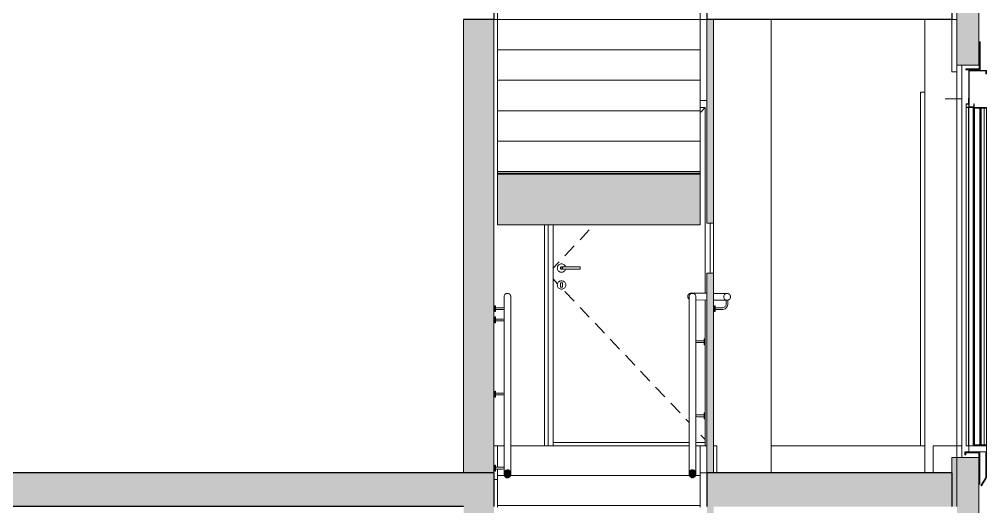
# Model space of a CAD drawing. Header units: metres. Extents: x -35.8 to 4.8, y -7.2 to 21.5.
# Drawn here: x -11.58 to -5.86, y 2.67 to 5.55 of the extents above; entities that cross this region are included whole.
import ezdxf

# ---------------------------------------------------------------- set-up
doc = ezdxf.new("R2010")
doc.units = ezdxf.units.M
doc.header["$MEASUREMENT"] = 0
doc.linetypes.add('STRICHLINIE', pattern=[0.75, 0.5, -0.25])
for name, color, linetype in [('A_Schnitt A Lift RB_1_120 Wand Innen tragend', 7, 'Continuous'), ('A_Schnitt A Lift RB_1_210 Decke', 7, 'Continuous'), ('A_Schnitt A Lift RB_1_270 Deckendurchbruchsymbol', 7, 'Continuous'), ('A_Schnitt A Lift RB_1_410 Treppe', 7, 'Continuous'), ('A_Schnitt A Lift RB_1_430 Aufzug', 7, 'Continuous'), ('A_Schnitt A Lift RB_1_450 Absturzsicherung', 7, 'Continuous')]:
    doc.layers.add(name, color=color, linetype=linetype)

msp = doc.modelspace()

# ---------------------------------------------------------------- hatches: boundary and pattern name
at = {"layer": 'A_Schnitt A Lift RB_1_120 Wand Innen tragend', "linetype": 'Continuous', "lineweight": 0, "true_color": 0x000000}
for points in [[(-8.775, 2.87), (-8.775, 5.55), (-8.955, 5.55), (-8.955, 2.87)], [(-8.775, -0.31), (-8.775, 2.67), (-8.955, 2.67), (-8.955, -0.31)]]:
    msp.add_hatch(color=18, dxfattribs=at).paths.add_polyline_path(points)
at = {"layer": 'A_Schnitt A Lift RB_1_210 Decke', "linetype": 'Continuous', "lineweight": 0, "true_color": 0x000000}
for points in [[(-11.7, 2.67), (-8.775, 2.67), (-8.775, 2.87), (-11.7, 2.87)], [(-7.515, 2.87), (-7.515, 2.67), (-6.065, 2.67), (-6.065, 2.87)]]:
    msp.add_hatch(color=18, dxfattribs=at).paths.add_polyline_path(points)
at = {"layer": 'A_Schnitt A Lift RB_1_410 Treppe', "linetype": 'Continuous', "lineweight": 0, "true_color": 0x000000}
for points in [[(-8.755, 4.635), (-8.755, 4.3361), (-7.555, 4.3361), (-7.555, 4.635)], [(-8.715, 2.8638), (-8.7149, 2.8625), (-8.7147, 2.8597), (-8.7144, 2.8584), (-8.7138, 2.8557), (-8.7133, 2.8544), (-8.7123, 2.8519), (-8.7116, 2.8508), (-8.7103, 2.8485), (-8.7095, 2.8475), (-8.7078, 2.8455), (-8.7069, 2.8447), (-8.705, 2.8431), (-8.7039, 2.8426), (-8.7018, 2.8414), (-8.7007, 2.841), (-8.6984, 2.8403), (-8.6973, 2.8402), (-8.695, 2.84), (-8.6938, 2.8401), (-8.6915, 2.8403), (-8.6904, 2.8407), (-8.6881, 2.8414), (-8.6871, 2.842), (-8.685, 2.8432), (-8.684, 2.844), (-8.6821, 2.8456), (-8.6813, 2.8465), (-8.6797, 2.8485), (-8.679, 2.8496), (-8.6777, 2.8519), (-8.6772, 2.8532), (-8.6762, 2.8557), (-8.6759, 2.857), (-8.6753, 2.8597), (-8.6752, 2.8611), (-8.675, 2.8639), (-8.6751, 2.8652), (-8.6753, 2.868), (-8.6756, 2.8694), (-8.6762, 2.8721), (-8.6767, 2.8733), (-8.6777, 2.8758), (-8.6783, 2.8769), (-8.6797, 2.8792), (-8.6805, 2.8802), (-8.6821, 2.8822), (-8.6831, 2.883), (-8.685, 2.8846), (-8.686, 2.8851), (-8.6882, 2.8863), (-8.6893, 2.8867), (-8.6915, 2.8874), (-8.6927, 2.8875), (-8.695, 2.8878), (-8.6961, 2.8876), (-8.6985, 2.8874), (-8.6996, 2.887), (-8.7018, 2.8863), (-8.7029, 2.8857), (-8.705, 2.8845), (-8.7059, 2.8838), (-8.7079, 2.8821), (-8.7087, 2.8812), (-8.7103, 2.8792), (-8.711, 2.8781), (-8.7123, 2.8758), (-8.7128, 2.8745), (-8.7138, 2.872), (-8.7141, 2.8707), (-8.7147, 2.868), (-8.7148, 2.8666)], [(-7.62, 2.8639), (-7.6197, 2.8597), (-7.6188, 2.8557), (-7.6173, 2.8519), (-7.6153, 2.8485), (-7.6129, 2.8455), (-7.61, 2.8432), (-7.6068, 2.8414), (-7.6035, 2.8403), (-7.6, 2.84), (-7.5965, 2.8403), (-7.5932, 2.8414), (-7.59, 2.8432), (-7.5871, 2.8455), (-7.5847, 2.8485), (-7.5827, 2.8519), (-7.5812, 2.8557), (-7.5803, 2.8597), (-7.58, 2.8639), (-7.5803, 2.868), (-7.5812, 2.872), (-7.5827, 2.8758), (-7.5847, 2.8792), (-7.5871, 2.8822), (-7.59, 2.8846), (-7.5932, 2.8863), (-7.5965, 2.8874), (-7.6, 2.8878), (-7.6035, 2.8874), (-7.6068, 2.8863), (-7.61, 2.8846), (-7.6129, 2.8822), (-7.6153, 2.8792), (-7.6173, 2.8758), (-7.6188, 2.872), (-7.6197, 2.868)]]:
    msp.add_hatch(color=18, dxfattribs=at).paths.add_polyline_path(points)
at = {"layer": 'A_Schnitt A Lift RB_1_430 Aufzug', "linetype": 'Continuous', "lineweight": 0, "true_color": 0x000000}
for points in [[(-6.035, 5.28), (-5.905, 5.28), (-5.905, 5.84), (-6.035, 5.84)], [(-6.035, 2.96), (-6.065, 2.96), (-6.065, 2.67), (-6.035, 2.67)], [(-5.905, 2.96), (-6.035, 2.96), (-6.035, 2.1), (-5.905, 2.1)]]:
    msp.add_hatch(color=18, dxfattribs=at).paths.add_polyline_path(points)
at = {"layer": 'A_Schnitt A Lift RB_1_450 Absturzsicherung', "linetype": 'Continuous', "lineweight": 0, "true_color": 0x000000}
for points in [[(-7.475, 4.3453), (-7.475, 5.55), (-7.515, 5.55), (-7.515, 4.3453)], [(-7.515, 2.87), (-7.475, 2.87), (-7.475, 4.05), (-7.515, 4.05)], [(-7.515, 1.5528), (-7.475, 1.5528), (-7.475, 2.67), (-7.515, 2.67)]]:
    msp.add_hatch(color=18, dxfattribs=at).paths.add_polyline_path(points)

# ---------------------------------------------------------------- linework, layer by layer
at = {"layer": 'A_Schnitt A Lift RB_1_120 Wand Innen tragend', "color": 7, "linetype": 'Continuous', "lineweight": 18, "ltscale": 1000}
for p, q in [((-8.955, 5.55), (-8.955, 2.87)), ((-8.775, 5.55), (-8.775, 2.87)), ((-7.135, 2.87), (-7.135, 5.55)), ((-6.225, 2.87), (-6.225, 5.55))]:
    msp.add_line(p, q, dxfattribs=at)
at = {"layer": 'A_Schnitt A Lift RB_1_120 Wand Innen tragend', "color": 7, "linetype": 'Continuous', "lineweight": 13, "ltscale": 1000}
for p, q in [((-6.25, 5.12), (-6.25, 3.03)), ((-6.25, 5.12), (-6.225, 5.12)), ((-7.555, 5.07), (-7.515, 5.07)), ((-7.555, 5.03), (-7.525, 5.03)), ((-7.525, 5.0284), (-7.55, 5.0019)), ((-7.525, 5.03), (-7.525, 3.931)), ((-8.475, 4.3361), (-8.475, 3.03)), ((-8.455, 3.03), (-8.455, 4.3361)), ((-8.425, 3.05), (-8.425, 4.3361)), ((-8.2106, 4.3053), (-8.2656, 4.2472)), ((-7.495, 4.3453), (-7.495, 4.05)), ((-7.475, 4.05), (-7.475, 4.3453)), ((-8.3, 4.211), (-8.3551, 4.1529)), ((-8.4, 4.1056), (-8.425, 4.0791)), ((-8.3895, 4.1166), (-8.4, 4.1056)), ((-8.3996, 4.0843), (-8.4, 4.08)), ((-8.4, 4.08), (-8.3996, 4.0757)), ((-8.3985, 4.0886), (-8.3996, 4.0843)), ((-8.3996, 4.0757), (-8.3985, 4.0714)), ((-8.3967, 4.0925), (-8.3985, 4.0886)), ((-8.3985, 4.0714), (-8.3967, 4.0675)), ((-8.3942, 4.0961), (-8.3967, 4.0925)), ((-8.3967, 4.0675), (-8.3942, 4.0639)), ((-8.3911, 4.0992), (-8.3942, 4.0961)), ((-8.3875, 4.1017), (-8.3911, 4.0992)), ((-8.3836, 4.1035), (-8.3875, 4.1017)), ((-8.3793, 4.1046), (-8.3836, 4.1035)), ((-8.3819, 4.0812), (-8.382, 4.08)), ((-8.382, 4.08), (-8.3819, 4.0788)), ((-8.3816, 4.0824), (-8.3819, 4.0812)), ((-8.3819, 4.0788), (-8.3816, 4.0776)), ((-8.3811, 4.0835), (-8.3816, 4.0824)), ((-8.3816, 4.0776), (-8.3811, 4.0765)), ((-8.3804, 4.0845), (-8.3811, 4.0835)), ((-8.3811, 4.0765), (-8.3804, 4.0755)), ((-8.3795, 4.0854), (-8.3804, 4.0845)), ((-8.3804, 4.0755), (-8.3795, 4.0746)), ((-8.3785, 4.0861), (-8.3795, 4.0854)), ((-8.3795, 4.0746), (-8.3785, 4.0739)), ((-8.375, 4.105), (-8.3793, 4.1046)), ((-8.3786, 4.0812), (-8.3787, 4.08)), ((-8.3787, 4.08), (-8.3786, 4.0788)), ((-8.3784, 4.0824), (-8.3786, 4.0812)), ((-8.3786, 4.0788), (-8.3784, 4.0776)), ((-8.3774, 4.0866), (-8.3785, 4.0861)), ((-8.3785, 4.0739), (-8.3774, 4.0734)), ((-8.3779, 4.0835), (-8.3784, 4.0824)), ((-8.3784, 4.0776), (-8.3779, 4.0765)), ((-8.3773, 4.0845), (-8.3779, 4.0835)), ((-8.3779, 4.0765), (-8.3773, 4.0755)), ((-8.3762, 4.0869), (-8.3774, 4.0866)), ((-8.3774, 4.0734), (-8.3762, 4.0731)), ((-8.3765, 4.0854), (-8.3773, 4.0845)), ((-8.3773, 4.0755), (-8.3765, 4.0746)), ((-8.3756, 4.0861), (-8.3765, 4.0854)), ((-8.3765, 4.0746), (-8.3756, 4.0739)), ((-8.375, 4.087), (-8.3762, 4.0869)), ((-8.3762, 4.0731), (-8.375, 4.073)), ((-8.3707, 4.1046), (-8.375, 4.105)), ((-8.375, 4.087), (-8.3725, 4.087)), ((-8.375, 4.073), (-8.3725, 4.073)), ((-8.3725, 4.087), (-8.3655, 4.087)), ((-8.3725, 4.073), (-8.3655, 4.073)), ((-8.3664, 4.1035), (-8.3707, 4.1046)), ((-8.3689, 4.0824), (-8.3691, 4.0812)), ((-8.3691, 4.0812), (-8.3691, 4.08)), ((-8.3691, 4.08), (-8.3691, 4.0788)), ((-8.3691, 4.0788), (-8.3689, 4.0776)), ((-8.3686, 4.0835), (-8.3689, 4.0824)), ((-8.3689, 4.0776), (-8.3686, 4.0765)), ((-8.3683, 4.0845), (-8.3686, 4.0835)), ((-8.3686, 4.0765), (-8.3683, 4.0755)), ((-8.3678, 4.0854), (-8.3683, 4.0845)), ((-8.3683, 4.0755), (-8.3678, 4.0746)), ((-8.3673, 4.0861), (-8.3678, 4.0854)), ((-8.3678, 4.0746), (-8.3673, 4.0739)), ((-8.3625, 4.1017), (-8.3664, 4.1035)), ((-8.3655, 4.087), (-8.356, 4.087)), ((-8.3655, 4.073), (-8.356, 4.073)), ((-8.3589, 4.0992), (-8.3625, 4.1017)), ((-8.3558, 4.0961), (-8.3589, 4.0992)), ((-8.356, 4.087), (-8.265, 4.087)), ((-8.356, 4.073), (-8.265, 4.073)), ((-8.3533, 4.0925), (-8.3558, 4.0961)), ((-8.3558, 4.0639), (-8.3533, 4.0675)), ((-8.3515, 4.0886), (-8.3533, 4.0925)), ((-8.3533, 4.0675), (-8.3515, 4.0714)), ((-8.3511, 4.087), (-8.3515, 4.0886)), ((-8.3515, 4.0714), (-8.3511, 4.073)), ((-8.265, 4.087), (-8.265, 4.0869)), ((-8.265, 4.0869), (-8.265, 4.0866)), ((-8.265, 4.0866), (-8.265, 4.0861)), ((-8.265, 4.0861), (-8.265, 4.0854)), ((-8.265, 4.0854), (-8.265, 4.0845)), ((-8.265, 4.0845), (-8.265, 4.0835)), ((-8.265, 4.0835), (-8.265, 4.0824)), ((-8.265, 4.0824), (-8.265, 4.0812)), ((-8.265, 4.0812), (-8.265, 4.08)), ((-8.265, 4.08), (-8.265, 4.0788)), ((-8.265, 4.0788), (-8.265, 4.0776)), ((-8.265, 4.0776), (-8.265, 4.0765)), ((-8.265, 4.0765), (-8.265, 4.0755)), ((-8.265, 4.0755), (-8.265, 4.0746)), ((-8.265, 4.0746), (-8.265, 4.0739)), ((-8.265, 4.0739), (-8.265, 4.0734)), ((-8.265, 4.0734), (-8.265, 4.0731)), ((-8.265, 4.0731), (-8.265, 4.073)), ((-8.4, 3.9894), (-8.425, 4.0159)), ((-8.3942, 4.0639), (-8.3911, 4.0608)), ((-8.3911, 4.0608), (-8.3875, 4.0583)), ((-8.3875, 4.0583), (-8.3836, 4.0565)), ((-8.3836, 4.0565), (-8.3793, 4.0554)), ((-8.3793, 4.0554), (-8.375, 4.055)), ((-8.375, 4.055), (-8.3707, 4.0554)), ((-8.3707, 4.0554), (-8.3664, 4.0565)), ((-8.3664, 4.0565), (-8.3625, 4.0583)), ((-8.3625, 4.0583), (-8.3589, 4.0608)), ((-8.3589, 4.0608), (-8.3558, 4.0639)), ((-8.3986, 3.988), (-8.4, 3.9894)), ((-8.3996, 3.9843), (-8.4, 3.98)), ((-8.4, 3.98), (-8.3996, 3.9757)), ((-8.3985, 3.9886), (-8.3996, 3.9843)), ((-8.3996, 3.9757), (-8.3985, 3.9714)), ((-8.3967, 3.9925), (-8.3985, 3.9886)), ((-8.3985, 3.9714), (-8.3967, 3.9675)), ((-8.3942, 3.9961), (-8.3967, 3.9925)), ((-8.3967, 3.9675), (-8.3942, 3.9639)), ((-8.3911, 3.9992), (-8.3942, 3.9961)), ((-8.3942, 3.9639), (-8.3911, 3.9608)), ((-8.3875, 4.0017), (-8.3911, 3.9992)), ((-8.3911, 3.9608), (-8.3875, 3.9583)), ((-8.3836, 4.0035), (-8.3875, 4.0017)), ((-8.3875, 3.9583), (-8.3836, 3.9565)), ((-8.3793, 4.0046), (-8.3836, 4.0035)), ((-8.3836, 3.9565), (-8.3793, 3.9554)), ((-8.381, 3.967), (-8.381, 3.993)), ((-8.381, 3.993), (-8.369, 3.993)), ((-8.369, 3.967), (-8.381, 3.967)), ((-8.375, 4.005), (-8.3793, 4.0046)), ((-8.3793, 3.9554), (-8.375, 3.955)), ((-8.3707, 4.0046), (-8.375, 4.005)), ((-8.375, 3.955), (-8.3707, 3.9554)), ((-8.3664, 4.0035), (-8.3707, 4.0046)), ((-8.3707, 3.9554), (-8.3664, 3.9565)), ((-8.369, 3.993), (-8.369, 3.967)), ((-8.3625, 4.0017), (-8.3664, 4.0035)), ((-8.3664, 3.9565), (-8.3625, 3.9583)), ((-8.3589, 3.9992), (-8.3625, 4.0017)), ((-8.3625, 3.9583), (-8.3589, 3.9608)), ((-8.3558, 3.9961), (-8.3589, 3.9992)), ((-8.3589, 3.9608), (-8.3558, 3.9639)), ((-8.3533, 3.9925), (-8.3558, 3.9961)), ((-8.3558, 3.9639), (-8.3533, 3.9675)), ((-8.3515, 3.9886), (-8.3533, 3.9925)), ((-8.3533, 3.9675), (-8.3515, 3.9714)), ((-8.3504, 3.9843), (-8.3515, 3.9886)), ((-8.3515, 3.9714), (-8.3504, 3.9757)), ((-8.35, 3.98), (-8.3504, 3.9843)), ((-8.3504, 3.9757), (-8.35, 3.98)), ((-8.3, 3.884), (-8.3551, 3.9421)), ((-8.2106, 3.7897), (-8.2656, 3.8478)), ((-7.525, 3.8913), (-7.525, 3.6621)), ((-8.1211, 3.6954), (-8.1762, 3.7534)), ((-8.0317, 3.601), (-8.0867, 3.6591)), ((-7.525, 3.6271), (-7.525, 3.2241)), ((-7.9422, 3.5067), (-7.9973, 3.5647)), ((-7.8528, 3.4123), (-7.9078, 3.4704)), ((-7.7633, 3.318), (-7.8184, 3.3761)), ((-7.6739, 3.2237), (-7.7289, 3.2817)), ((-7.62, 3.1668), (-7.6395, 3.1874)), ((-7.525, 3.1891), (-7.525, 3.05)), ((-7.525, 3.0666), (-7.55, 3.0931)), ((-8.425, 3.05), (-7.62, 3.05)), ((-8.425, 3.03), (-8.425, 3.05)), ((-7.58, 3.05), (-7.525, 3.05)), ((-7.525, 3.05), (-7.525, 3.03)), ((-7.525, 3.03), (-7.555, 3.03)), ((-7.525, 3.03), (-7.515, 3.03)), ((-7.475, 3.03), (-7.455, 3.03)), ((-7.455, 3.03), (-7.455, 2.87)), ((-6.25, 3.03), (-6.225, 3.03))]:
    msp.add_line(p, q, dxfattribs=at)
at = {"layer": 'A_Schnitt A Lift RB_1_210 Decke', "color": 7, "linetype": 'Continuous', "lineweight": 25, "ltscale": 1000}
for p, q in [((-8.775, 5.75), (-8.775, 5.55)), ((-7.515, 5.75), (-7.515, 5.55)), ((-6.065, 5.75), (-6.065, 5.55)), ((-8.775, 5.55), (-8.955, 5.55)), ((-7.475, 5.55), (-7.515, 5.55)), ((-6.065, 5.55), (-7.475, 5.55)), ((-8.775, 2.87), (-8.955, 2.87)), ((-8.775, 2.87), (-8.775, 2.67)), ((-7.515, 2.87), (-7.515, 2.67)), ((-7.475, 2.87), (-7.515, 2.87)), ((-6.065, 2.87), (-7.475, 2.87)), ((-6.065, 2.87), (-6.065, 2.67))]:
    msp.add_line(p, q, dxfattribs=at)
at = {"layer": 'A_Schnitt A Lift RB_1_210 Decke', "color": 7, "linetype": 'Continuous', "lineweight": 13, "ltscale": 1000}
for p, q in [((-8.775, 5.55), (-8.755, 5.55)), ((-7.555, 5.55), (-7.515, 5.55)), ((-7.555, 2.87), (-7.515, 2.87))]:
    msp.add_line(p, q, dxfattribs=at)
at = {"layer": 'A_Schnitt A Lift RB_1_210 Decke', "color": 7, "linetype": 'Continuous', "lineweight": 25, "ltscale": 1000, "flags": 128}
for points in [[(-8.955, 2.87), (-11.7, 2.87), (-15.66, 2.87)], [(-8.955, 2.67), (-11.7, 2.67), (-14.69, 2.67)]]:
    msp.add_lwpolyline(points, dxfattribs=at)
at = {"layer": 'A_Schnitt A Lift RB_1_270 Deckendurchbruchsymbol', "color": 7, "linetype": 'Continuous', "lineweight": 13, "ltscale": 1000}
for p, q in [((-6.065, 5.24), (-6.065, 5.55)), ((-6.035, 5.24), (-6.065, 5.24)), ((-7.135, 3.03), (-6.25, 3.03)), ((-6.175, 3.03), (-6.035, 3.03)), ((-6.175, 2.87), (-6.175, 3.03))]:
    msp.add_line(p, q, dxfattribs=at)
at = {"layer": 'A_Schnitt A Lift RB_1_410 Treppe', "color": 7, "linetype": 'Continuous', "lineweight": 18, "ltscale": 1000}
for p, q in [((-8.755, 5.55), (-8.755, 5.7107)), ((-7.555, 5.55), (-7.555, 5.72)), ((-8.755, 5.55), (-7.555, 5.55)), ((-8.755, 5.54), (-8.755, 5.55)), ((-8.755, 5.37), (-8.755, 5.54)), ((-7.555, 5.54), (-7.555, 5.55)), ((-7.555, 5.37), (-7.555, 5.54)), ((-8.755, 5.37), (-7.555, 5.37)), ((-8.755, 5.36), (-8.755, 5.37)), ((-8.755, 5.19), (-8.755, 5.36)), ((-7.555, 5.36), (-7.555, 5.37)), ((-7.555, 5.19), (-7.555, 5.36)), ((-8.755, 5.19), (-7.555, 5.19)), ((-8.755, 5.18), (-8.755, 5.19)), ((-8.755, 5.01), (-8.755, 5.18)), ((-7.555, 5.18), (-7.555, 5.19)), ((-7.555, 5.01), (-7.555, 5.18)), ((-8.755, 5.01), (-7.555, 5.01)), ((-8.755, 5), (-8.755, 5.01)), ((-8.755, 4.83), (-8.755, 5)), ((-7.555, 5), (-7.555, 5.01)), ((-7.555, 4.83), (-7.555, 5)), ((-8.755, 4.83), (-7.555, 4.83)), ((-8.755, 4.82), (-8.755, 4.83)), ((-8.755, 4.65), (-8.755, 4.82)), ((-7.555, 4.82), (-7.555, 4.83)), ((-7.555, 4.65), (-7.555, 4.82)), ((-8.755, 4.65), (-8.755, 4.64)), ((-7.555, 4.65), (-8.755, 4.65)), ((-8.755, 4.635), (-8.755, 4.64)), ((-7.555, 4.64), (-8.755, 4.64)), ((-7.555, 4.65), (-7.555, 4.64)), ((-7.555, 4.64), (-7.555, 4.635)), ((-8.755, 4.635), (-8.755, 4.3361)), ((-7.555, 4.635), (-8.755, 4.635)), ((-7.555, 4.635), (-7.555, 4.3361)), ((-7.555, 4.3361), (-8.755, 4.3361)), ((-8.755, 2.9024), (-8.755, 3.03)), ((-8.715, 3.03), (-8.755, 3.03)), ((-7.62, 3.03), (-8.675, 3.03)), ((-7.555, 3.03), (-7.58, 3.03)), ((-7.555, 2.8533), (-7.555, 3.03)), ((-8.755, 2.8533), (-8.755, 2.8924)), ((-8.755, 2.8533), (-8.7129, 2.8533)), ((-8.755, 2.8433), (-8.755, 2.8533)), ((-8.755, 2.6767), (-8.755, 2.8433)), ((-8.6771, 2.8533), (-7.6179, 2.8533)), ((-7.5821, 2.8533), (-7.555, 2.8533)), ((-7.555, 2.8433), (-7.555, 2.8533)), ((-7.555, 2.6767), (-7.555, 2.8433)), ((-8.755, 2.6767), (-7.555, 2.6767)), ((-8.755, 2.6667), (-8.755, 2.6767)), ((-7.555, 2.6667), (-7.555, 2.6767))]:
    msp.add_line(p, q, dxfattribs=at)
at = {"layer": 'A_Schnitt A Lift RB_1_410 Treppe', "color": 7, "linetype": 'Continuous', "lineweight": 13, "ltscale": 1000}
for p, q in [((-8.7147, 3.9135), (-8.715, 3.91)), ((-8.715, 3.91), (-8.715, 2.8638)), ((-8.7138, 3.9168), (-8.7147, 3.9135)), ((-8.7123, 3.92), (-8.7138, 3.9168)), ((-8.7103, 3.9229), (-8.7123, 3.92)), ((-8.7079, 3.9253), (-8.7103, 3.9229)), ((-8.705, 3.9273), (-8.7079, 3.9253)), ((-8.7018, 3.9288), (-8.705, 3.9273)), ((-8.6985, 3.9297), (-8.7018, 3.9288)), ((-8.695, 3.93), (-8.6985, 3.9297)), ((-8.6915, 3.9297), (-8.695, 3.93)), ((-8.6882, 3.9288), (-8.6915, 3.9297)), ((-8.685, 3.9273), (-8.6882, 3.9288)), ((-8.6821, 3.9253), (-8.685, 3.9273)), ((-8.6797, 3.9229), (-8.6821, 3.9253)), ((-8.6777, 3.92), (-8.6797, 3.9229)), ((-8.6762, 3.9168), (-8.6777, 3.92)), ((-8.6753, 3.9135), (-8.6762, 3.9168)), ((-8.675, 3.91), (-8.6753, 3.9135)), ((-8.675, 3.91), (-8.675, 2.8639)), ((-7.6283, 3.9135), (-7.6277, 3.917)), ((-7.6283, 3.91), (-7.6283, 3.9135)), ((-7.6277, 3.9066), (-7.6283, 3.91)), ((-7.6277, 3.917), (-7.6265, 3.9202)), ((-7.6265, 3.9033), (-7.6277, 3.9066)), ((-7.6265, 3.9202), (-7.6248, 3.9233)), ((-7.6247, 3.9003), (-7.6265, 3.9033)), ((-7.6248, 3.9233), (-7.6226, 3.9259)), ((-7.6225, 3.8977), (-7.6247, 3.9003)), ((-7.62, 3.8979), (-7.6247, 3.9003)), ((-7.6226, 3.9259), (-7.6199, 3.9282)), ((-7.62, 3.8956), (-7.6225, 3.8977)), ((-7.62, 3.8966), (-7.6225, 3.8977)), ((-7.62, 3.91), (-7.6197, 3.9135)), ((-7.62, 2.8639), (-7.62, 3.91)), ((-7.6199, 3.9282), (-7.6169, 3.9299)), ((-7.6197, 3.9135), (-7.6188, 3.9168)), ((-7.6188, 3.9168), (-7.6173, 3.92)), ((-7.6173, 3.92), (-7.6153, 3.9229)), ((-7.6169, 3.9299), (-7.6136, 3.9312)), ((-7.6153, 3.9229), (-7.6129, 3.9253)), ((-7.6136, 3.9312), (-7.6102, 3.9318)), ((-7.6129, 3.9253), (-7.61, 3.9273)), ((-7.6102, 3.9318), (-7.6067, 3.9318)), ((-7.61, 3.9273), (-7.6068, 3.9288)), ((-7.6068, 3.9288), (-7.6035, 3.9297)), ((-7.6067, 3.9318), (-7.515, 3.9309)), ((-7.6035, 3.9297), (-7.6, 3.93)), ((-7.6033, 3.9312), (-7.6, 3.93)), ((-7.6033, 3.9312), (-7.515, 3.9307)), ((-7.6, 3.93), (-7.5965, 3.9297)), ((-7.5965, 3.9297), (-7.5932, 3.9288)), ((-7.5932, 3.9288), (-7.59, 3.9273)), ((-7.59, 3.9273), (-7.5871, 3.9253)), ((-7.5871, 3.9253), (-7.5847, 3.9229)), ((-7.5847, 3.9229), (-7.5827, 3.92)), ((-7.5827, 3.92), (-7.5812, 3.9168)), ((-7.5812, 3.9168), (-7.5803, 3.9135)), ((-7.5803, 3.9135), (-7.58, 3.91)), ((-7.58, 2.8639), (-7.58, 3.91)), ((-7.475, 3.9305), (-7.4681, 3.9304)), ((-7.475, 3.9305), (-7.395, 3.93)), ((-7.4147, 3.9135), (-7.415, 3.91)), ((-7.415, 3.91), (-7.4147, 3.9065)), ((-7.4138, 3.9168), (-7.4147, 3.9135)), ((-7.4147, 3.9065), (-7.4138, 3.9032)), ((-7.4123, 3.92), (-7.4138, 3.9168)), ((-7.4138, 3.9032), (-7.4123, 3.9)), ((-7.4103, 3.9229), (-7.4123, 3.92)), ((-7.4123, 3.9), (-7.4103, 3.8971)), ((-7.4079, 3.9253), (-7.4103, 3.9229)), ((-7.4103, 3.8971), (-7.4079, 3.8947)), ((-7.405, 3.9273), (-7.4079, 3.9253)), ((-7.4079, 3.8947), (-7.405, 3.8927)), ((-7.4018, 3.9288), (-7.405, 3.9273)), ((-7.3985, 3.9297), (-7.4018, 3.9288)), ((-7.395, 3.93), (-7.3985, 3.9297)), ((-7.3915, 3.9297), (-7.395, 3.93)), ((-7.3882, 3.9288), (-7.3915, 3.9297)), ((-7.385, 3.9273), (-7.3882, 3.9288)), ((-7.3821, 3.9253), (-7.385, 3.9273)), ((-7.385, 3.8927), (-7.3821, 3.8947)), ((-7.3797, 3.9229), (-7.3821, 3.9253)), ((-7.3821, 3.8947), (-7.3797, 3.8971)), ((-7.3777, 3.92), (-7.3797, 3.9229)), ((-7.3797, 3.8971), (-7.3777, 3.9)), ((-7.3762, 3.9168), (-7.3777, 3.92)), ((-7.3777, 3.9), (-7.3762, 3.9032)), ((-7.3753, 3.9135), (-7.3762, 3.9168)), ((-7.3762, 3.9032), (-7.3753, 3.9065)), ((-7.375, 3.91), (-7.3753, 3.9135)), ((-7.3753, 3.9065), (-7.375, 3.91)), ((-8.77, 3.8572), (-8.77, 3.8575)), ((-8.765, 3.8575), (-8.77, 3.8575)), ((-8.77, 3.8564), (-8.77, 3.8572)), ((-8.77, 3.8552), (-8.77, 3.8564)), ((-8.77, 3.8534), (-8.77, 3.8552)), ((-8.77, 3.8512), (-8.77, 3.8534)), ((-8.77, 3.8487), (-8.77, 3.8512)), ((-8.77, 3.846), (-8.77, 3.8487)), ((-8.77, 3.843), (-8.77, 3.846)), ((-8.77, 3.84), (-8.77, 3.843)), ((-8.77, 3.837), (-8.77, 3.84)), ((-8.77, 3.834), (-8.77, 3.837)), ((-8.765, 3.8572), (-8.765, 3.8575)), ((-8.765, 3.8564), (-8.765, 3.8572)), ((-8.765, 3.8552), (-8.765, 3.8564)), ((-8.765, 3.8534), (-8.765, 3.8552)), ((-8.765, 3.8512), (-8.765, 3.8534)), ((-8.765, 3.8487), (-8.765, 3.8512)), ((-8.765, 3.846), (-8.765, 3.8487)), ((-8.765, 3.843), (-8.765, 3.846)), ((-8.7252, 3.845), (-8.765, 3.845)), ((-8.765, 3.84), (-8.765, 3.843)), ((-8.765, 3.837), (-8.765, 3.84)), ((-8.765, 3.834), (-8.765, 3.837)), ((-8.7207, 3.8454), (-8.7252, 3.845)), ((-8.7165, 3.8465), (-8.7207, 3.8454)), ((-8.715, 3.8366), (-8.7189, 3.8355)), ((-8.715, 3.8472), (-8.7165, 3.8465)), ((-7.58, 3.8917), (-7.515, 3.8912)), ((-7.475, 3.8909), (-7.3986, 3.8903)), ((-7.471, 3.8909), (-7.3959, 3.89)), ((-7.47, 3.8572), (-7.47, 3.8575)), ((-7.465, 3.8575), (-7.47, 3.8575)), ((-7.47, 3.8564), (-7.47, 3.8572)), ((-7.47, 3.8552), (-7.47, 3.8564)), ((-7.47, 3.8534), (-7.47, 3.8552)), ((-7.47, 3.8512), (-7.47, 3.8534)), ((-7.47, 3.8487), (-7.47, 3.8512)), ((-7.47, 3.846), (-7.47, 3.8487)), ((-7.47, 3.843), (-7.47, 3.846)), ((-7.47, 3.84), (-7.47, 3.843)), ((-7.47, 3.837), (-7.47, 3.84)), ((-7.47, 3.834), (-7.47, 3.837)), ((-7.465, 3.8572), (-7.465, 3.8575)), ((-7.465, 3.8564), (-7.465, 3.8572)), ((-7.465, 3.8552), (-7.465, 3.8564)), ((-7.465, 3.8534), (-7.465, 3.8552)), ((-7.465, 3.8512), (-7.465, 3.8534)), ((-7.465, 3.8487), (-7.465, 3.8512)), ((-7.465, 3.846), (-7.465, 3.8487)), ((-7.465, 3.843), (-7.465, 3.846)), ((-7.4252, 3.845), (-7.465, 3.845)), ((-7.465, 3.84), (-7.465, 3.843)), ((-7.465, 3.837), (-7.465, 3.84)), ((-7.465, 3.834), (-7.465, 3.837)), ((-7.4207, 3.8454), (-7.4252, 3.845)), ((-7.4165, 3.8465), (-7.4207, 3.8454)), ((-7.413, 3.8371), (-7.4189, 3.8355)), ((-7.4125, 3.8484), (-7.4165, 3.8465)), ((-7.4075, 3.8397), (-7.413, 3.8371)), ((-7.4089, 3.8509), (-7.4125, 3.8484)), ((-7.4059, 3.8539), (-7.4089, 3.8509)), ((-7.4025, 3.8432), (-7.4075, 3.8397)), ((-7.4034, 3.8575), (-7.4059, 3.8539)), ((-7.405, 3.8927), (-7.4018, 3.8912)), ((-7.4015, 3.8615), (-7.4034, 3.8575)), ((-7.3982, 3.8475), (-7.4025, 3.8432)), ((-7.4018, 3.8912), (-7.3985, 3.8903)), ((-7.4004, 3.8657), (-7.4015, 3.8615)), ((-7.4, 3.8702), (-7.4004, 3.8657)), ((-7.3999, 3.89), (-7.4, 3.8702)), ((-7.3997, 3.89), (-7.3999, 3.89)), ((-7.3993, 3.89), (-7.3997, 3.89)), ((-7.3988, 3.89), (-7.3993, 3.89)), ((-7.3982, 3.89), (-7.3988, 3.89)), ((-7.3985, 3.8903), (-7.395, 3.89)), ((-7.3975, 3.89), (-7.3982, 3.89)), ((-7.3947, 3.8525), (-7.3982, 3.8475)), ((-7.3967, 3.89), (-7.3975, 3.89)), ((-7.3959, 3.89), (-7.3967, 3.89)), ((-7.395, 3.89), (-7.3959, 3.89)), ((-7.395, 3.89), (-7.3915, 3.8903)), ((-7.3941, 3.89), (-7.395, 3.89)), ((-7.3921, 3.858), (-7.3947, 3.8525)), ((-7.3933, 3.89), (-7.3941, 3.89)), ((-7.3925, 3.89), (-7.3933, 3.89)), ((-7.3918, 3.89), (-7.3925, 3.89)), ((-7.3905, 3.8639), (-7.3921, 3.858)), ((-7.3912, 3.89), (-7.3918, 3.89)), ((-7.3915, 3.8903), (-7.3882, 3.8912)), ((-7.3907, 3.89), (-7.3912, 3.89)), ((-7.3903, 3.89), (-7.3907, 3.89)), ((-7.39, 3.8698), (-7.3905, 3.8639)), ((-7.3901, 3.89), (-7.3903, 3.89)), ((-7.39, 3.89), (-7.39, 3.8698)), ((-7.3882, 3.8912), (-7.385, 3.8927)), ((-8.77, 3.8313), (-8.77, 3.834)), ((-8.77, 3.8288), (-8.77, 3.8313)), ((-8.77, 3.8266), (-8.77, 3.8288)), ((-8.77, 3.8248), (-8.77, 3.8266)), ((-8.77, 3.8236), (-8.77, 3.8248)), ((-8.77, 3.8228), (-8.77, 3.8236)), ((-8.77, 3.8225), (-8.77, 3.8228)), ((-8.765, 3.8225), (-8.77, 3.8225)), ((-8.77, 3.7907), (-8.77, 3.791)), ((-8.765, 3.791), (-8.77, 3.791)), ((-8.77, 3.7899), (-8.77, 3.7907)), ((-8.77, 3.7886), (-8.77, 3.7899)), ((-8.77, 3.7869), (-8.77, 3.7886)), ((-8.77, 3.7847), (-8.77, 3.7869)), ((-8.77, 3.7822), (-8.77, 3.7847)), ((-8.77, 3.7794), (-8.77, 3.7822)), ((-8.77, 3.7765), (-8.77, 3.7794)), ((-8.7248, 3.835), (-8.765, 3.835)), ((-8.765, 3.8313), (-8.765, 3.834)), ((-8.765, 3.8288), (-8.765, 3.8313)), ((-8.765, 3.8266), (-8.765, 3.8288)), ((-8.765, 3.8248), (-8.765, 3.8266)), ((-8.765, 3.8236), (-8.765, 3.8248)), ((-8.765, 3.8228), (-8.765, 3.8236)), ((-8.765, 3.8225), (-8.765, 3.8228)), ((-8.765, 3.7907), (-8.765, 3.791)), ((-8.765, 3.7899), (-8.765, 3.7907)), ((-8.765, 3.7886), (-8.765, 3.7899)), ((-8.765, 3.7869), (-8.765, 3.7886)), ((-8.765, 3.7847), (-8.765, 3.7869)), ((-8.765, 3.7822), (-8.765, 3.7847)), ((-8.765, 3.7794), (-8.765, 3.7822)), ((-8.765, 3.7765), (-8.765, 3.7794)), ((-8.7207, 3.7789), (-8.7252, 3.7785)), ((-8.7189, 3.8355), (-8.7248, 3.835)), ((-8.7165, 3.78), (-8.7207, 3.7789)), ((-8.715, 3.7807), (-8.7165, 3.78)), ((-7.47, 3.8313), (-7.47, 3.834)), ((-7.47, 3.8288), (-7.47, 3.8313)), ((-7.47, 3.8266), (-7.47, 3.8288)), ((-7.47, 3.8248), (-7.47, 3.8266)), ((-7.47, 3.8236), (-7.47, 3.8248)), ((-7.47, 3.8228), (-7.47, 3.8236)), ((-7.47, 3.8225), (-7.47, 3.8228)), ((-7.465, 3.8225), (-7.47, 3.8225)), ((-7.4248, 3.835), (-7.465, 3.835)), ((-7.465, 3.8313), (-7.465, 3.834)), ((-7.465, 3.8288), (-7.465, 3.8313)), ((-7.465, 3.8266), (-7.465, 3.8288)), ((-7.465, 3.8248), (-7.465, 3.8266)), ((-7.465, 3.8236), (-7.465, 3.8248)), ((-7.465, 3.8228), (-7.465, 3.8236)), ((-7.465, 3.8225), (-7.465, 3.8228)), ((-7.4189, 3.8355), (-7.4248, 3.835)), ((-8.77, 3.7735), (-8.77, 3.7765)), ((-8.77, 3.7704), (-8.77, 3.7735)), ((-8.77, 3.7675), (-8.77, 3.7704)), ((-8.77, 3.7647), (-8.77, 3.7675)), ((-8.77, 3.7622), (-8.77, 3.7647)), ((-8.77, 3.7601), (-8.77, 3.7622)), ((-8.77, 3.7583), (-8.77, 3.7601)), ((-8.77, 3.757), (-8.77, 3.7583)), ((-8.77, 3.7562), (-8.77, 3.757)), ((-8.77, 3.756), (-8.77, 3.7562)), ((-8.765, 3.756), (-8.77, 3.756)), ((-8.7252, 3.7785), (-8.765, 3.7785)), ((-8.765, 3.7735), (-8.765, 3.7765)), ((-8.765, 3.7704), (-8.765, 3.7735)), ((-8.765, 3.7675), (-8.765, 3.7704)), ((-8.7248, 3.7685), (-8.765, 3.7685)), ((-8.765, 3.7647), (-8.765, 3.7675)), ((-8.765, 3.7622), (-8.765, 3.7647)), ((-8.765, 3.7601), (-8.765, 3.7622)), ((-8.765, 3.7583), (-8.765, 3.7601)), ((-8.765, 3.757), (-8.765, 3.7583)), ((-8.765, 3.7562), (-8.765, 3.757)), ((-8.765, 3.756), (-8.765, 3.7562)), ((-8.7189, 3.769), (-8.7248, 3.7685)), ((-8.715, 3.77), (-8.7189, 3.769)), ((-7.58, 3.6518), (-7.5785, 3.6511)), ((-7.58, 3.6412), (-7.5761, 3.6401)), ((-7.5785, 3.6511), (-7.5743, 3.65)), ((-7.5761, 3.6401), (-7.5702, 3.6396)), ((-7.5743, 3.65), (-7.5698, 3.6496)), ((-7.5702, 3.6396), (-7.53, 3.6396)), ((-7.5698, 3.6496), (-7.53, 3.6496)), ((-7.53, 3.6621), (-7.53, 3.6618)), ((-7.53, 3.6621), (-7.525, 3.6621)), ((-7.53, 3.6618), (-7.53, 3.661)), ((-7.53, 3.661), (-7.53, 3.6598)), ((-7.53, 3.6598), (-7.53, 3.658)), ((-7.53, 3.658), (-7.53, 3.6558)), ((-7.53, 3.6558), (-7.53, 3.6533)), ((-7.53, 3.6533), (-7.53, 3.6506)), ((-7.53, 3.6506), (-7.53, 3.6476)), ((-7.53, 3.6476), (-7.53, 3.6446)), ((-7.53, 3.6446), (-7.53, 3.6416)), ((-7.53, 3.6416), (-7.53, 3.6386)), ((-7.53, 3.6386), (-7.53, 3.6358)), ((-7.53, 3.6358), (-7.53, 3.6333)), ((-7.53, 3.6333), (-7.53, 3.6312)), ((-7.53, 3.6312), (-7.53, 3.6294)), ((-7.53, 3.6294), (-7.53, 3.6282)), ((-7.53, 3.6282), (-7.53, 3.6274)), ((-7.53, 3.6274), (-7.53, 3.6271)), ((-7.53, 3.6271), (-7.525, 3.6271)), ((-7.525, 3.6621), (-7.525, 3.6618)), ((-7.525, 3.6618), (-7.525, 3.661)), ((-7.525, 3.661), (-7.525, 3.6598)), ((-7.525, 3.6598), (-7.525, 3.658)), ((-7.525, 3.658), (-7.525, 3.6558)), ((-7.525, 3.6558), (-7.525, 3.6533)), ((-7.525, 3.6533), (-7.525, 3.6506)), ((-7.525, 3.6506), (-7.525, 3.6476)), ((-7.525, 3.6476), (-7.525, 3.6446)), ((-7.525, 3.6446), (-7.525, 3.6416)), ((-7.525, 3.6416), (-7.525, 3.6386)), ((-7.525, 3.6386), (-7.525, 3.6358)), ((-7.525, 3.6358), (-7.525, 3.6333)), ((-7.525, 3.6333), (-7.525, 3.6312)), ((-7.525, 3.6312), (-7.525, 3.6294)), ((-7.525, 3.6294), (-7.525, 3.6282)), ((-7.525, 3.6282), (-7.525, 3.6274)), ((-7.525, 3.6274), (-7.525, 3.6271)), ((-8.77, 3.3527), (-8.77, 3.3529)), ((-8.765, 3.3529), (-8.77, 3.3529)), ((-8.77, 3.3519), (-8.77, 3.3527)), ((-8.77, 3.3506), (-8.77, 3.3519)), ((-8.77, 3.3488), (-8.77, 3.3506)), ((-8.77, 3.3467), (-8.77, 3.3488)), ((-8.77, 3.3442), (-8.77, 3.3467)), ((-8.77, 3.3414), (-8.77, 3.3442)), ((-8.77, 3.3385), (-8.77, 3.3414)), ((-8.77, 3.3354), (-8.77, 3.3385)), ((-8.77, 3.3324), (-8.77, 3.3354)), ((-8.77, 3.3295), (-8.77, 3.3324)), ((-8.77, 3.3267), (-8.77, 3.3295)), ((-8.77, 3.3242), (-8.77, 3.3267)), ((-8.77, 3.322), (-8.77, 3.3242)), ((-8.77, 3.3203), (-8.77, 3.322)), ((-8.765, 3.3527), (-8.765, 3.3529)), ((-8.765, 3.3519), (-8.765, 3.3527)), ((-8.765, 3.3506), (-8.765, 3.3519)), ((-8.765, 3.3488), (-8.765, 3.3506)), ((-8.765, 3.3467), (-8.765, 3.3488)), ((-8.765, 3.3442), (-8.765, 3.3467)), ((-8.765, 3.3414), (-8.765, 3.3442)), ((-8.765, 3.3385), (-8.765, 3.3414)), ((-8.7252, 3.3404), (-8.765, 3.3404)), ((-8.765, 3.3354), (-8.765, 3.3385)), ((-8.765, 3.3324), (-8.765, 3.3354)), ((-8.765, 3.3295), (-8.765, 3.3324)), ((-8.7248, 3.3304), (-8.765, 3.3304)), ((-8.765, 3.3267), (-8.765, 3.3295)), ((-8.765, 3.3242), (-8.765, 3.3267)), ((-8.765, 3.322), (-8.765, 3.3242)), ((-8.765, 3.3203), (-8.765, 3.322)), ((-8.7207, 3.3408), (-8.7252, 3.3404)), ((-8.7189, 3.331), (-8.7248, 3.3304)), ((-8.7165, 3.342), (-8.7207, 3.3408)), ((-8.715, 3.332), (-8.7189, 3.331)), ((-8.715, 3.3426), (-8.7165, 3.342)), ((-8.77, 3.319), (-8.77, 3.3203)), ((-8.77, 3.3182), (-8.77, 3.319)), ((-8.77, 3.3179), (-8.77, 3.3182)), ((-8.765, 3.3179), (-8.77, 3.3179)), ((-8.765, 3.319), (-8.765, 3.3203)), ((-8.765, 3.3182), (-8.765, 3.319)), ((-8.765, 3.3179), (-8.765, 3.3182)), ((-7.58, 3.2138), (-7.5785, 3.2131)), ((-7.5785, 3.2131), (-7.5743, 3.212)), ((-7.5743, 3.212), (-7.5698, 3.2116)), ((-7.5698, 3.2116), (-7.53, 3.2116)), ((-7.53, 3.2241), (-7.53, 3.2238)), ((-7.53, 3.2241), (-7.525, 3.2241)), ((-7.53, 3.2238), (-7.53, 3.223)), ((-7.53, 3.223), (-7.53, 3.2217)), ((-7.53, 3.2217), (-7.53, 3.22)), ((-7.53, 3.22), (-7.53, 3.2178)), ((-7.53, 3.2178), (-7.53, 3.2153)), ((-7.53, 3.2153), (-7.53, 3.2126)), ((-7.53, 3.2126), (-7.53, 3.2096)), ((-7.53, 3.2096), (-7.53, 3.2066)), ((-7.53, 3.2066), (-7.53, 3.2035)), ((-7.525, 3.2241), (-7.525, 3.2238)), ((-7.525, 3.2238), (-7.525, 3.223)), ((-7.525, 3.223), (-7.525, 3.2217)), ((-7.525, 3.2217), (-7.525, 3.22)), ((-7.525, 3.22), (-7.525, 3.2178)), ((-7.525, 3.2178), (-7.525, 3.2153)), ((-7.525, 3.2153), (-7.525, 3.2126)), ((-7.525, 3.2126), (-7.525, 3.2096)), ((-7.525, 3.2096), (-7.525, 3.2066)), ((-7.525, 3.2066), (-7.525, 3.2035)), ((-7.58, 3.2031), (-7.5761, 3.2021)), ((-7.5761, 3.2021), (-7.5702, 3.2016)), ((-7.5702, 3.2016), (-7.53, 3.2016)), ((-7.53, 3.2035), (-7.53, 3.2006)), ((-7.53, 3.2006), (-7.53, 3.1978)), ((-7.53, 3.1978), (-7.53, 3.1953)), ((-7.53, 3.1953), (-7.53, 3.1932)), ((-7.53, 3.1932), (-7.53, 3.1914)), ((-7.53, 3.1914), (-7.53, 3.1901)), ((-7.53, 3.1901), (-7.53, 3.1893)), ((-7.53, 3.1893), (-7.53, 3.1891)), ((-7.53, 3.1891), (-7.525, 3.1891)), ((-7.525, 3.2035), (-7.525, 3.2006)), ((-7.525, 3.2006), (-7.525, 3.1978)), ((-7.525, 3.1978), (-7.525, 3.1953)), ((-7.525, 3.1953), (-7.525, 3.1932)), ((-7.525, 3.1932), (-7.525, 3.1914)), ((-7.525, 3.1914), (-7.525, 3.1901)), ((-7.525, 3.1901), (-7.525, 3.1893)), ((-7.525, 3.1893), (-7.525, 3.1891)), ((-8.77, 2.9147), (-8.77, 2.9149)), ((-8.765, 2.9149), (-8.77, 2.9149)), ((-8.77, 2.9139), (-8.77, 2.9147)), ((-8.77, 2.9126), (-8.77, 2.9139)), ((-8.77, 2.9108), (-8.77, 2.9126)), ((-8.77, 2.9087), (-8.77, 2.9108)), ((-8.77, 2.9062), (-8.77, 2.9087)), ((-8.77, 2.9034), (-8.77, 2.9062)), ((-8.77, 2.9005), (-8.77, 2.9034)), ((-8.77, 2.8974), (-8.77, 2.9005)), ((-8.77, 2.8944), (-8.77, 2.8974)), ((-8.77, 2.8914), (-8.77, 2.8944)), ((-8.77, 2.8887), (-8.77, 2.8914)), ((-8.77, 2.8862), (-8.77, 2.8887)), ((-8.77, 2.884), (-8.77, 2.8862)), ((-8.77, 2.8823), (-8.77, 2.884)), ((-8.77, 2.881), (-8.77, 2.8823)), ((-8.77, 2.8802), (-8.77, 2.881)), ((-8.77, 2.8799), (-8.77, 2.8802)), ((-8.765, 2.8799), (-8.77, 2.8799)), ((-8.765, 2.9147), (-8.765, 2.9149)), ((-8.765, 2.9139), (-8.765, 2.9147)), ((-8.765, 2.9126), (-8.765, 2.9139)), ((-8.765, 2.9108), (-8.765, 2.9126)), ((-8.765, 2.9087), (-8.765, 2.9108)), ((-8.765, 2.9062), (-8.765, 2.9087)), ((-8.765, 2.9034), (-8.765, 2.9062)), ((-8.765, 2.9005), (-8.765, 2.9034)), ((-8.7252, 2.9024), (-8.765, 2.9024)), ((-8.765, 2.8974), (-8.765, 2.9005)), ((-8.765, 2.8944), (-8.765, 2.8974)), ((-8.765, 2.8914), (-8.765, 2.8944)), ((-8.7248, 2.8924), (-8.765, 2.8924)), ((-8.765, 2.8887), (-8.765, 2.8914)), ((-8.765, 2.8862), (-8.765, 2.8887)), ((-8.765, 2.884), (-8.765, 2.8862)), ((-8.765, 2.8823), (-8.765, 2.884)), ((-8.765, 2.881), (-8.765, 2.8823)), ((-8.765, 2.8802), (-8.765, 2.881)), ((-8.765, 2.8799), (-8.765, 2.8802)), ((-8.7207, 2.9028), (-8.7252, 2.9024)), ((-8.7189, 2.8929), (-8.7248, 2.8924)), ((-8.7165, 2.9039), (-8.7207, 2.9028)), ((-8.715, 2.894), (-8.7189, 2.8929)), ((-8.715, 2.9046), (-8.7165, 2.9039))]:
    msp.add_line(p, q, dxfattribs=at)
at = {"layer": 'A_Schnitt A Lift RB_1_410 Treppe', "color": 7, "linetype": 'Continuous', "lineweight": 13, "ltscale": 1000, "flags": 128}
for points in [[(-8.7149, 2.8625), (-8.7147, 2.8597), (-8.7144, 2.8584), (-8.7138, 2.8557), (-8.7133, 2.8544), (-8.7123, 2.8519), (-8.7116, 2.8508), (-8.7103, 2.8485), (-8.7095, 2.8475), (-8.7078, 2.8455), (-8.7069, 2.8447), (-8.705, 2.8431), (-8.7039, 2.8426), (-8.7018, 2.8414), (-8.7007, 2.841), (-8.6984, 2.8403), (-8.6973, 2.8402), (-8.695, 2.84), (-8.6938, 2.8401), (-8.6915, 2.8403), (-8.6904, 2.8407), (-8.6881, 2.8414), (-8.6871, 2.842), (-8.685, 2.8432), (-8.684, 2.844), (-8.6821, 2.8456), (-8.6813, 2.8465), (-8.6797, 2.8485), (-8.679, 2.8496), (-8.6777, 2.8519), (-8.6772, 2.8532), (-8.6762, 2.8557), (-8.6759, 2.857), (-8.6753, 2.8597), (-8.6752, 2.8611), (-8.675, 2.8639), (-8.6751, 2.8652), (-8.6753, 2.868), (-8.6756, 2.8694), (-8.6762, 2.8721), (-8.6767, 2.8733), (-8.6777, 2.8758), (-8.6783, 2.8769), (-8.6797, 2.8792), (-8.6805, 2.8802), (-8.6821, 2.8822), (-8.6831, 2.883), (-8.685, 2.8846), (-8.686, 2.8851), (-8.6882, 2.8863), (-8.6893, 2.8867), (-8.6915, 2.8874), (-8.6927, 2.8875), (-8.695, 2.8878), (-8.6961, 2.8876), (-8.6985, 2.8874), (-8.6996, 2.887), (-8.7018, 2.8863), (-8.7029, 2.8857), (-8.705, 2.8845), (-8.7059, 2.8838), (-8.7079, 2.8821), (-8.7087, 2.8812), (-8.7103, 2.8792), (-8.711, 2.8781), (-8.7123, 2.8758), (-8.7128, 2.8745), (-8.7138, 2.872), (-8.7141, 2.8707), (-8.7147, 2.868), (-8.7148, 2.8666), (-8.715, 2.8638)], [(-7.6197, 2.8597), (-7.6188, 2.8557), (-7.6173, 2.8519), (-7.6153, 2.8485), (-7.6129, 2.8455), (-7.61, 2.8432), (-7.6068, 2.8414), (-7.6035, 2.8403), (-7.6, 2.84), (-7.5965, 2.8403), (-7.5932, 2.8414), (-7.59, 2.8432), (-7.5871, 2.8455), (-7.5847, 2.8485), (-7.5827, 2.8519), (-7.5812, 2.8557), (-7.5803, 2.8597), (-7.58, 2.8639), (-7.5803, 2.868), (-7.5812, 2.872), (-7.5827, 2.8758), (-7.5847, 2.8792), (-7.5871, 2.8822), (-7.59, 2.8846), (-7.5932, 2.8863), (-7.5965, 2.8874), (-7.6, 2.8878), (-7.6035, 2.8874), (-7.6068, 2.8863), (-7.61, 2.8846), (-7.6129, 2.8822), (-7.6153, 2.8792), (-7.6173, 2.8758), (-7.6188, 2.872), (-7.6197, 2.868), (-7.62, 2.8639)]]:
    msp.add_lwpolyline(points, close=True, dxfattribs=at)
at = {"layer": 'A_Schnitt A Lift RB_1_430 Aufzug', "color": 7, "linetype": 'Continuous', "lineweight": 13, "ltscale": 1000}
for p, q in [((-6.035, 5.84), (-6.035, 5.55)), ((-6.035, 5.55), (-6.065, 5.55)), ((-6.035, 5.55), (-6.035, 5.28)), ((-5.9035, 5.258), (-5.9035, 5.417)), ((-5.9035, 5.417), (-5.8975, 5.417)), ((-5.8975, 5.417), (-5.8975, 5.252)), ((-6.005, 5.28), (-6.005, 5.08)), ((-5.905, 5.28), (-6.005, 5.28)), ((-5.9825, 5.252), (-5.9825, 5.258)), ((-5.9825, 5.258), (-5.9035, 5.258)), ((-5.8975, 5.252), (-5.9825, 5.252)), ((-5.965, 5.03), (-5.965, 5.248)), ((-5.965, 5.248), (-5.86, 5.248)), ((-5.962, 5.245), (-5.962, 5.033)), ((-5.863, 5.245), (-5.962, 5.245)), ((-5.863, 5.228), (-5.863, 5.245)), ((-5.86, 5.228), (-5.863, 5.228)), ((-5.86, 5.248), (-5.86, 5.228)), ((-6.005, 5.08), (-6.105, 5.08)), ((-6.005, 5.08), (-6.005, 3.03)), ((-5.9805, 5.03), (-5.9805, 5.05)), ((-5.9805, 5.05), (-5.9795, 5.05)), ((-5.98, 5.0495), (-5.98, 5.0505)), ((-5.98, 5.0505), (-5.965, 5.0505)), ((-5.965, 5.0495), (-5.98, 5.0495)), ((-5.9795, 5.05), (-5.9795, 5.03)), ((-5.9655, 5.05), (-5.9655, 5.085)), ((-5.965, 5.0505), (-5.965, 5.0495)), ((-5.935, 5.033), (-5.935, 5.05)), ((-5.935, 5.05), (-5.932, 5.05)), ((-5.932, 5.05), (-5.932, 5.03)), ((-5.9795, 5.03), (-5.9805, 5.03)), ((-5.9805, 3.03), (-5.9805, 5.0295)), ((-5.9805, 5.0295), (-5.9655, 5.0295)), ((-5.98, 5.0295), (-5.98, 5.0305)), ((-5.98, 5.0305), (-5.9655, 5.0305)), ((-5.9655, 5.0295), (-5.98, 5.0295)), ((-5.9655, 5.0305), (-5.9655, 5.0295)), ((-5.9655, 5.0295), (-5.9655, 5.0305)), ((-5.9655, 5.0305), (-5.965, 5.0295)), ((-5.9655, 3.03), (-5.9655, 5.0295)), ((-5.9655, 5.0295), (-5.9645, 5.0295)), ((-5.9655, 5.0295), (-5.9655, 3.03)), ((-5.932, 5.03), (-5.965, 5.03)), ((-5.9645, 5.0295), (-5.9645, 3.03)), ((-5.9645, 5.0295), (-5.939, 5.0295)), ((-5.962, 5.033), (-5.935, 5.033)), ((-5.939, 3.03), (-5.939, 5.0295)), ((-5.939, 5.0295), (-5.873, 5.0295)), ((-5.939, 5.0295), (-5.939, 3.03)), ((-5.873, 3.03), (-5.873, 5.0295)), ((-5.873, 5.0295), (-5.8595, 5.0295)), ((-5.8595, 5.0295), (-5.8595, 3.03)), ((-5.8595, 5.025), (-5.859, 5.025)), ((-5.859, 5.025), (-5.859, 3.035)), ((-5.859, 3.035), (-5.8595, 3.035)), ((-6.105, 3.03), (-6.005, 3.03)), ((-6.005, 3.03), (-6.005, 2.96)), ((-5.988, 2.9935), (-5.899, 2.9935)), ((-5.988, 2.9875), (-5.988, 2.9935)), ((-5.905, 2.9875), (-5.988, 2.9875)), ((-5.988, 2.9875), (-5.982, 2.9875)), ((-5.988, 2.9765), (-5.988, 2.9875)), ((-5.982, 2.9875), (-5.982, 2.9765)), ((-5.9655, 3.03), (-5.9805, 3.03)), ((-5.9645, 3.03), (-5.9655, 3.03)), ((-5.965, 2.9935), (-5.965, 3.03)), ((-5.965, 3.03), (-5.86, 3.03)), ((-5.86, 2.9935), (-5.965, 2.9935)), ((-5.939, 3.03), (-5.9645, 3.03)), ((-5.873, 3.03), (-5.939, 3.03)), ((-5.905, 2.8035), (-5.905, 2.9875)), ((-5.899, 2.9935), (-5.899, 2.8035)), ((-5.8595, 3.03), (-5.873, 3.03)), ((-5.863, 2.844), (-5.863, 2.9935)), ((-5.863, 2.9935), (-5.86, 2.9935)), ((-5.86, 3.03), (-5.86, 2.9935)), ((-5.86, 2.9935), (-5.86, 2.844)), ((-6.065, 2.96), (-6.065, 2.87)), ((-6.035, 2.96), (-6.065, 2.96)), ((-6.035, 2.96), (-6.035, 2.67)), ((-6.005, 2.96), (-5.905, 2.96)), ((-5.982, 2.9765), (-5.988, 2.9765)), ((-5.8928, 2.7948), (-5.8628, 2.8438)), ((-5.8602, 2.8422), (-5.8902, 2.7932)), ((-5.86, 2.844), (-5.863, 2.844)), ((-5.8628, 2.8438), (-5.8602, 2.8422)), ((-5.899, 2.8035), (-5.905, 2.8035)), ((-5.8902, 2.7932), (-5.8928, 2.7948))]:
    msp.add_line(p, q, dxfattribs=at)
at = {"layer": 'A_Schnitt A Lift RB_1_430 Aufzug', "color": 7, "linetype": 'Continuous', "lineweight": 18, "ltscale": 1000}
for p, q in [((-5.905, 5.84), (-5.905, 5.28)), ((-6.035, 5.28), (-6.035, 2.96)), ((-5.905, 5.28), (-6.035, 5.28)), ((-5.905, 2.96), (-6.035, 2.96)), ((-5.905, 2.96), (-5.905, 2.1))]:
    msp.add_line(p, q, dxfattribs=at)
at = {"layer": 'A_Schnitt A Lift RB_1_430 Aufzug', "color": 7, "linetype": 'STRICHLINIE', "lineweight": 13, "ltscale": 1000}
for p, q in [((-5.932, 3.035), (-5.932, 5.025)), ((-5.932, 5.025), (-5.931, 5.025)), ((-5.931, 5.025), (-5.931, 3.035)), ((-5.931, 3.035), (-5.931, 5.025)), ((-5.931, 5.025), (-5.899, 5.025)), ((-5.899, 5.025), (-5.899, 3.035)), ((-5.899, 3.035), (-5.899, 5.025)), ((-5.899, 5.025), (-5.898, 5.025)), ((-5.898, 5.025), (-5.898, 3.035)), ((-5.893, 3.035), (-5.893, 5.025)), ((-5.893, 5.025), (-5.892, 5.025)), ((-5.892, 5.025), (-5.892, 3.035)), ((-5.892, 3.035), (-5.892, 5.025)), ((-5.892, 5.025), (-5.86, 5.025)), ((-5.86, 5.025), (-5.86, 3.035)), ((-5.86, 3.035), (-5.86, 5.025)), ((-5.86, 5.025), (-5.859, 5.025)), ((-5.859, 5.025), (-5.859, 3.035)), ((-5.931, 3.035), (-5.932, 3.035)), ((-5.899, 3.035), (-5.931, 3.035)), ((-5.898, 3.035), (-5.899, 3.035)), ((-5.892, 3.035), (-5.893, 3.035)), ((-5.86, 3.035), (-5.892, 3.035)), ((-5.859, 3.035), (-5.86, 3.035))]:
    msp.add_line(p, q, dxfattribs=at)
at = {"layer": 'A_Schnitt A Lift RB_1_450 Absturzsicherung', "color": 7, "linetype": 'Continuous', "lineweight": 18, "ltscale": 1000}
for p, q in [((-7.515, 5.55), (-7.515, 4.3453)), ((-7.475, 5.55), (-7.475, 4.3453)), ((-7.475, 4.3453), (-7.515, 4.3453)), ((-7.515, 4.05), (-7.515, 2.87)), ((-7.475, 4.05), (-7.515, 4.05)), ((-7.475, 4.05), (-7.475, 2.87))]:
    msp.add_line(p, q, dxfattribs=at)
at = {"layer": 'A_Schnitt A Lift RB_1_450 Absturzsicherung', "color": 7, "linetype": 'Continuous', "lineweight": 13, "ltscale": 1000}
for p, q in [((-8.775, 3.03), (-8.755, 3.03)), ((-8.775, 2.83), (-8.755, 2.83))]:
    msp.add_line(p, q, dxfattribs=at)

doc.saveas('drawing.dxf')
